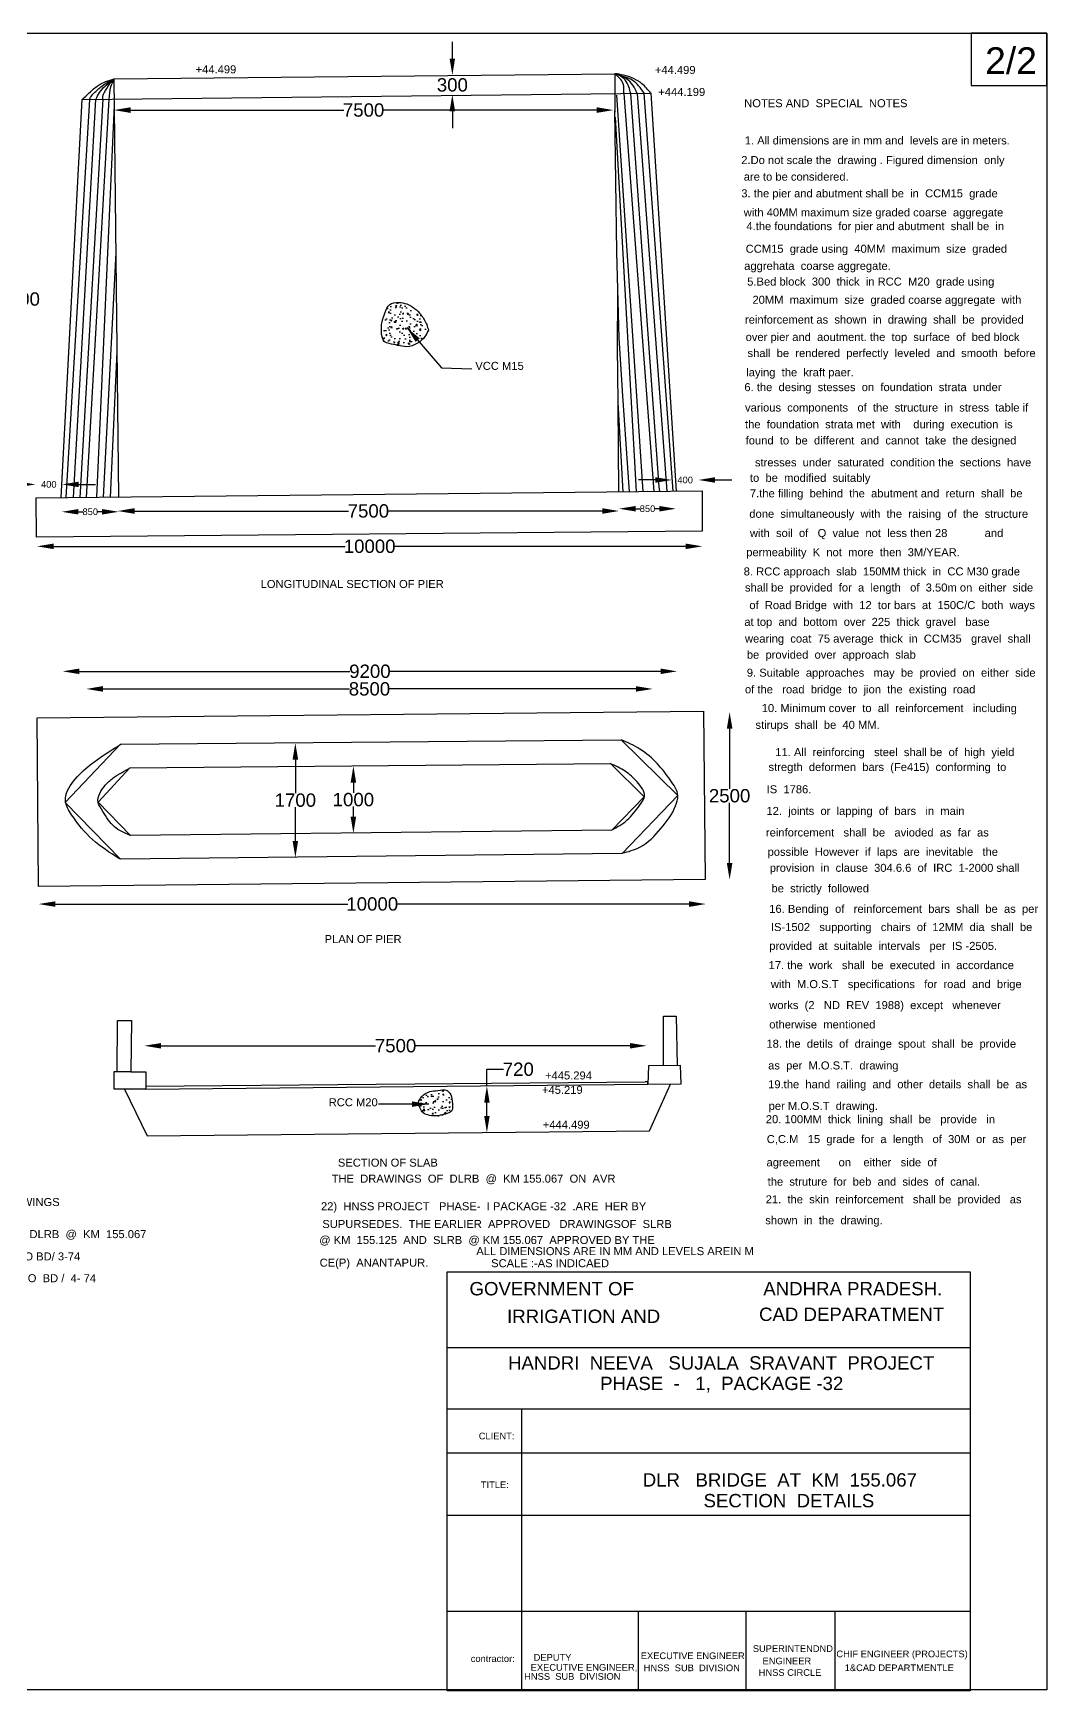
# Model space of a CAD drawing. Header units: inches. Extents: x 302915 to 317053, y -161100 to -158614.
# Drawn here: x 305036 to 306557, y -161100 to -158614 of the extents above; entities that cross this region are included whole.
import ezdxf

# ---------------------------------------------------------------- set-up
doc = ezdxf.new("R2010")
doc.units = ezdxf.units.IN
doc.header["$MEASUREMENT"] = 0
doc.layers.add('DRAWING', color=7, linetype='Continuous')
doc.styles.get("Standard").update_dxf_attribs({"font": 'arial.ttf'})
doc.dimstyles.new('ST100', dxfattribs={"dimtxt": 20, "dimasz": 25, "dimexe": 0, "dimexo": 300, "dimgap": 0.09, "dimtad": 0, "dimtih": 1, "dimtoh": 1, "dimdec": 0, "dimzin": 0, "dimdsep": 46, "dimtxsty": 'Standard', "dimcen": 0, "dimse1": 1, "dimse2": 1, "dimadec": 0, "dimazin": 0, "dimtfac": 1, "dimtdec": 0, "dimtofl": 0, "dimtmove": 0, "dimatfit": 3, "dimfxl": 2000, "dimtolj": 1, "dimtzin": 0, "dimarcsym": 0})
pattern_1 = [(50, (0, 0), (21.5178055, -1.88256405), [2.25, -24.75]), (355, (0, 0), (-4.16254, 22.565764), [1.8, -19.8]), (100.4514, (1.793, -0.157), (17.3552815, 20.6831863), [1.9122057, -21.0342634]), (46.1842, (0, 6), (32.0172315, -4.9655704), [3.375, -37.125]), (96.6356, (2.668, 5.586), (28.0398812, 29.223536), [2.8683086, -31.55139]), (351.1842, (0, 6), (28.0398584, 29.223558), [2.7, -29.7]), (21, (3, 4.5), (17.9072116, -12.0785667), [2.25, -24.75]), (326, (3, 4.5), (7.29946, 21.7545014), [1.8, -19.8]), (71.4514, (4.492, 3.493), (25.2066789, 9.6759149), [1.9122057, -21.0342634]), (37.5, (0, 0), (0.36479566, 9.98681561), [0, -19.56, 0, -20.1, 0, -19.875]), (7.5, (0, 0), (7.89208612, 11.83235136), [0, -11.46, 0, -19.11, 0, -7.575]), (327.5, (-6.69, 0), (16.01467309, -0.67664615), [0, -7.5, 0, -23.4, 0, -31.05]), (317.5, (-9.69, 0), (17.4955851, 3.00314947), [0, -9.75, 0, -15.54, 0, -22.05])]

# ---------------------------------------------------------------- blocks, each defined once
blk = doc.blocks.new('*D13')
at = {"layer": 'Defpoints', "color": 0, "ltscale": 0.4, "transparency": 16777216}
for p in [(305157.4, -158732), (305906.9, -158724.9), (305906.9, -158729.5)]:
    blk.add_point(p, dxfattribs=at)
at = {"layer": 'DRAWING', "color": 0, "lineweight": -2, "ltscale": 0.4, "transparency": 16777216}
for p, q in [((305182.4, -158729.5), (305502.3, -158729.5)), ((305881.9, -158729.5), (305562, -158729.5))]:
    blk.add_line(p, q, dxfattribs=at)
at = {"layer": 'DRAWING', "color": 0, "ltscale": 0.4, "transparency": 16777216}
for points in [[(305182.4, -158725.3), (305182.4, -158733.7), (305157.4, -158729.5)], [(305881.9, -158725.3), (305881.9, -158733.7), (305906.9, -158729.5)]]:
    blk.add_solid(points, dxfattribs=at)
at = {"layer": 'DRAWING', "color": 0, "ltscale": 0.4, "transparency": 16777216, "insert": (305532.1, -158729.5), "char_height": 20, "attachment_point": 5}
blk.add_mtext('\\A1;7500', dxfattribs=at)
blk = doc.blocks.new('*D14')
at = {"layer": 'Defpoints', "color": 0, "ltscale": 0.4, "transparency": 16777216}
for p in [(305665.3, -158677.2), (305666.9, -158677.2), (305667.2, -158706.4)]:
    blk.add_point(p, dxfattribs=at)
at = {"layer": 'DRAWING', "color": 0, "lineweight": -2, "ltscale": 0.4, "transparency": 16777216}
for p, q in [((305665.3, -158652.2), (305665.3, -158627.2)), ((305665.3, -158731.4), (305665.3, -158756.4))]:
    blk.add_line(p, q, dxfattribs=at)
at = {"layer": 'DRAWING', "color": 0, "ltscale": 0.4, "transparency": 16777216}
for points in [[(305661.1, -158652.2), (305669.4, -158652.2), (305665.3, -158677.2)], [(305661.1, -158731.4), (305669.4, -158731.4), (305665.3, -158706.4)]]:
    blk.add_solid(points, dxfattribs=at)
at = {"layer": 'DRAWING', "color": 0, "ltscale": 0.4, "transparency": 16777216, "insert": (305665.3, -158691.8), "char_height": 20, "attachment_point": 5}
blk.add_mtext('\\A1;300', dxfattribs=at)
blk = doc.blocks.new('*D16')
at = {"layer": 'Defpoints', "color": 0, "ltscale": 0.4, "transparency": 16777216}
for p in [(305010.9, -158715.2), (305015.4, -159310.6), (305017, -159310.6)]:
    blk.add_point(p, dxfattribs=at)
at = {"layer": 'DRAWING', "color": 0, "lineweight": -2, "ltscale": 0.4, "transparency": 16777216}
for p, q in [((305015.4, -158740.2), (305015.4, -159002.6)), ((305015.4, -159285.6), (305015.4, -159023.2))]:
    blk.add_line(p, q, dxfattribs=at)
at = {"layer": 'DRAWING', "color": 0, "ltscale": 0.4, "transparency": 16777216}
for points in [[(305011.2, -158740.2), (305019.5, -158740.2), (305015.4, -158715.2)], [(305011.2, -159285.6), (305019.5, -159285.6), (305015.4, -159310.6)]]:
    blk.add_solid(points, dxfattribs=at)
at = {"layer": 'DRAWING', "color": 0, "ltscale": 0.4, "transparency": 16777216, "insert": (305015.4, -159012.9), "char_height": 20, "attachment_point": 5}
blk.add_mtext('\\A1;6200', dxfattribs=at)
blk = doc.blocks.new('*D18')
at = {"layer": 'Defpoints', "color": 0, "ltscale": 0.4, "transparency": 16777216}
for p in [(305039.8, -159291.1), (305079.8, -159290.1), (305079.8, -159290.7)]:
    blk.add_point(p, dxfattribs=at)
at = {"layer": 'DRAWING', "color": 0, "lineweight": -2, "ltscale": 0.4, "transparency": 16777216}
for p, q in [((305014.8, -159290.7), (304989.8, -159290.7)), ((305104.8, -159290.7), (305129.8, -159290.7))]:
    blk.add_line(p, q, dxfattribs=at)
at = {"layer": 'DRAWING', "color": 0, "ltscale": 0.4, "transparency": 16777216}
for points in [[(305014.8, -159286.6), (305014.8, -159294.9), (305039.8, -159290.7)], [(305104.8, -159286.6), (305104.8, -159294.9), (305079.8, -159290.7)]]:
    blk.add_solid(points, dxfattribs=at)
at = {"layer": 'DRAWING', "color": 0, "ltscale": 0.4, "transparency": 16777216, "insert": (305059.8, -159290.7), "char_height": 10, "attachment_point": 5}
blk.add_mtext('\\A1;400', dxfattribs=at)
blk = doc.blocks.new('*D19')
at = {"layer": 'Defpoints', "color": 0, "ltscale": 0.4, "transparency": 16777216}
for p in [(305079.3, -159332.9), (305164.7, -159331.8), (305164.7, -159333.5)]:
    blk.add_point(p, dxfattribs=at)
at = {"layer": 'DRAWING', "color": 0, "lineweight": -2, "ltscale": 0.4, "transparency": 16777216}
for p, q in [((305104.3, -159331.8), (305110.9, -159331.8)), ((305139.7, -159331.8), (305133.1, -159331.8))]:
    blk.add_line(p, q, dxfattribs=at)
at = {"layer": 'DRAWING', "color": 0, "ltscale": 0.4, "transparency": 16777216}
for points in [[(305104.3, -159327.6), (305104.3, -159335.9), (305079.3, -159331.8)], [(305139.7, -159327.6), (305139.7, -159335.9), (305164.7, -159331.8)]]:
    blk.add_solid(points, dxfattribs=at)
at = {"layer": 'DRAWING', "color": 0, "ltscale": 0.4, "transparency": 16777216, "insert": (305122, -159331.8), "char_height": 10, "attachment_point": 5}
blk.add_mtext('\\A1;850', dxfattribs=at)
blk = doc.blocks.new('*D20')
at = {"layer": 'Defpoints', "color": 0, "ltscale": 0.4, "transparency": 16777216}
for p in [(305163.4, -159331.4), (305915.2, -159324.5), (305915.2, -159330.6)]:
    blk.add_point(p, dxfattribs=at)
at = {"layer": 'DRAWING', "color": 0, "lineweight": -2, "ltscale": 0.4, "transparency": 16777216}
for p, q in [((305188.4, -159330.6), (305509.5, -159330.6)), ((305890.2, -159330.6), (305569.2, -159330.6))]:
    blk.add_line(p, q, dxfattribs=at)
at = {"layer": 'DRAWING', "color": 0, "ltscale": 0.4, "transparency": 16777216}
for points in [[(305188.4, -159326.4), (305188.4, -159334.8), (305163.4, -159330.6)], [(305890.2, -159326.4), (305890.2, -159334.8), (305915.2, -159330.6)]]:
    blk.add_solid(points, dxfattribs=at)
at = {"layer": 'DRAWING', "color": 0, "ltscale": 0.4, "transparency": 16777216, "insert": (305539.3, -159330.6), "char_height": 20, "attachment_point": 5}
blk.add_mtext('\\A1;7500', dxfattribs=at)
blk = doc.blocks.new('*D21')
at = {"layer": 'Defpoints', "color": 0, "ltscale": 0.4, "transparency": 16777216}
for p in [(305915.4, -159326.6), (306000.7, -159326.6), (306000.7, -159327.2)]:
    blk.add_point(p, dxfattribs=at)
at = {"layer": 'DRAWING', "color": 0, "lineweight": -2, "ltscale": 0.4, "transparency": 16777216}
for p, q in [((305940.4, -159327.2), (305946.9, -159327.2)), ((305975.7, -159327.2), (305969.2, -159327.2))]:
    blk.add_line(p, q, dxfattribs=at)
at = {"layer": 'DRAWING', "color": 0, "ltscale": 0.4, "transparency": 16777216}
for points in [[(305940.4, -159323), (305940.4, -159331.4), (305915.4, -159327.2)], [(305975.7, -159323), (305975.7, -159331.4), (306000.7, -159327.2)]]:
    blk.add_solid(points, dxfattribs=at)
at = {"layer": 'DRAWING', "color": 0, "ltscale": 0.4, "transparency": 16777216, "insert": (305958.1, -159327.2), "char_height": 10, "attachment_point": 5}
blk.add_mtext('\\A1;850', dxfattribs=at)
blk = doc.blocks.new('*D22')
at = {"layer": 'Defpoints', "color": 0, "ltscale": 0.4, "transparency": 16777216}
for p in [(305994.6, -159284.4), (306034.6, -159283.4), (306034.6, -159284.1)]:
    blk.add_point(p, dxfattribs=at)
at = {"layer": 'DRAWING', "color": 0, "lineweight": -2, "ltscale": 0.4, "transparency": 16777216}
for p, q in [((305969.6, -159284.1), (305944.6, -159284.1)), ((306059.6, -159284.1), (306084.6, -159284.1))]:
    blk.add_line(p, q, dxfattribs=at)
at = {"layer": 'DRAWING', "color": 0, "ltscale": 0.4, "transparency": 16777216}
for points in [[(305969.6, -159279.9), (305969.6, -159288.2), (305994.6, -159284.1)], [(306059.6, -159279.9), (306059.6, -159288.2), (306034.6, -159284.1)]]:
    blk.add_solid(points, dxfattribs=at)
at = {"layer": 'DRAWING', "color": 0, "ltscale": 0.4, "transparency": 16777216, "insert": (306014.6, -159284.1), "char_height": 10, "attachment_point": 5}
blk.add_mtext('\\A1;400', dxfattribs=at)
blk = doc.blocks.new('*D23')
at = {"layer": 'Defpoints', "color": 0, "ltscale": 0.4, "transparency": 16777216}
for p in [(305080.6, -159578), (306002.6, -159571), (306002.6, -159571)]:
    blk.add_point(p, dxfattribs=at)
at = {"layer": 'DRAWING', "color": 0, "lineweight": -2, "ltscale": 0.4, "transparency": 16777216}
for p, q in [((305105.6, -159571), (305511.7, -159571)), ((305977.6, -159571), (305571.5, -159571))]:
    blk.add_line(p, q, dxfattribs=at)
at = {"layer": 'DRAWING', "color": 0, "ltscale": 0.4, "transparency": 16777216}
for points in [[(305105.6, -159566.8), (305105.6, -159575.1), (305080.6, -159571)], [(305977.6, -159566.8), (305977.6, -159575.1), (306002.6, -159571)]]:
    blk.add_solid(points, dxfattribs=at)
at = {"layer": 'DRAWING', "color": 0, "ltscale": 0.4, "transparency": 16777216, "insert": (305541.6, -159571), "char_height": 20, "attachment_point": 5}
blk.add_mtext('\\A1;9200', dxfattribs=at)
blk = doc.blocks.new('*D24')
at = {"layer": 'Defpoints', "color": 0, "ltscale": 0.4, "transparency": 16777216}
for p in [(305115.9, -159597.4), (305115.9, -159605.1), (305965.8, -159597.2)]:
    blk.add_point(p, dxfattribs=at)
at = {"layer": 'DRAWING', "color": 0, "lineweight": -2, "ltscale": 0.4, "transparency": 16777216}
for p, q in [((305140.9, -159597.4), (305510.9, -159597.4)), ((305940.8, -159597.4), (305570.8, -159597.4))]:
    blk.add_line(p, q, dxfattribs=at)
at = {"layer": 'DRAWING', "color": 0, "ltscale": 0.4, "transparency": 16777216}
for points in [[(305140.9, -159593.2), (305140.9, -159601.5), (305115.9, -159597.4)], [(305940.8, -159593.2), (305940.8, -159601.5), (305965.8, -159597.4)]]:
    blk.add_solid(points, dxfattribs=at)
at = {"layer": 'DRAWING', "color": 0, "ltscale": 0.4, "transparency": 16777216, "insert": (305540.9, -159597.4), "char_height": 20, "attachment_point": 5}
blk.add_mtext('\\A1;8500', dxfattribs=at)
blk = doc.blocks.new('*D25')
at = {"layer": 'Defpoints', "color": 0, "ltscale": 0.4, "transparency": 16777216}
for p in [(305429.7, -159678.3), (305442.1, -159678.3), (305441.3, -159850.2)]:
    blk.add_point(p, dxfattribs=at)
at = {"layer": 'DRAWING', "color": 0, "lineweight": -2, "ltscale": 0.4, "transparency": 16777216}
for p, q in [((305429.7, -159703.3), (305429.7, -159753.9)), ((305429.7, -159825.2), (305429.7, -159774.5))]:
    blk.add_line(p, q, dxfattribs=at)
at = {"layer": 'DRAWING', "color": 0, "ltscale": 0.4, "transparency": 16777216}
for points in [[(305425.6, -159703.3), (305433.9, -159703.3), (305429.7, -159678.3)], [(305425.6, -159825.2), (305433.9, -159825.2), (305429.7, -159850.2)]]:
    blk.add_solid(points, dxfattribs=at)
at = {"layer": 'DRAWING', "color": 0, "ltscale": 0.4, "transparency": 16777216, "insert": (305429.7, -159764.2), "char_height": 20, "attachment_point": 5}
blk.add_mtext('\\A1;1700', dxfattribs=at)
blk = doc.blocks.new('*D26')
at = {"layer": 'Defpoints', "color": 0, "ltscale": 0.4, "transparency": 16777216}
for p in [(305514.1, -159713.1), (305516.8, -159713.1), (305515.8, -159813.8)]:
    blk.add_point(p, dxfattribs=at)
at = {"layer": 'DRAWING', "color": 0, "lineweight": -2, "ltscale": 0.4, "transparency": 16777216}
for p, q in [((305516.8, -159738.1), (305516.8, -159753.1)), ((305516.8, -159788.8), (305516.8, -159773.7))]:
    blk.add_line(p, q, dxfattribs=at)
at = {"layer": 'DRAWING', "color": 0, "ltscale": 0.4, "transparency": 16777216}
for points in [[(305512.6, -159738.1), (305521, -159738.1), (305516.8, -159713.1)], [(305512.6, -159788.8), (305521, -159788.8), (305516.8, -159813.8)]]:
    blk.add_solid(points, dxfattribs=at)
at = {"layer": 'DRAWING', "color": 0, "ltscale": 0.4, "transparency": 16777216, "insert": (305516.8, -159763.4), "char_height": 20, "attachment_point": 5}
blk.add_mtext('\\A1;1000', dxfattribs=at)
blk = doc.blocks.new('*D27')
at = {"layer": 'Defpoints', "color": 0, "ltscale": 0.4, "transparency": 16777216}
for p in [(306071.9, -159631.9), (306074, -159883.3), (306081.3, -159883.3)]:
    blk.add_point(p, dxfattribs=at)
at = {"layer": 'DRAWING', "color": 0, "lineweight": -2, "ltscale": 0.4, "transparency": 16777216}
for p, q in [((306081.3, -159656.9), (306081.3, -159747.3)), ((306081.3, -159858.3), (306081.3, -159767.9))]:
    blk.add_line(p, q, dxfattribs=at)
at = {"layer": 'DRAWING', "color": 0, "ltscale": 0.4, "transparency": 16777216}
for points in [[(306077.1, -159656.9), (306085.5, -159656.9), (306081.3, -159631.9)], [(306077.1, -159858.3), (306085.5, -159858.3), (306081.3, -159883.3)]]:
    blk.add_solid(points, dxfattribs=at)
at = {"layer": 'DRAWING', "color": 0, "ltscale": 0.4, "transparency": 16777216, "insert": (306081.3, -159757.6), "char_height": 20, "attachment_point": 5}
blk.add_mtext('\\A1;2500', dxfattribs=at)
blk = doc.blocks.new('*D28')
at = {"layer": 'Defpoints', "color": 0, "ltscale": 0.4, "transparency": 16777216}
for p in [(306045.6, -159912.3), (305044.6, -159922.2), (306045.6, -159919.9)]:
    blk.add_point(p, dxfattribs=at)
at = {"layer": 'DRAWING', "color": 0, "lineweight": -2, "ltscale": 0.4, "transparency": 16777216}
for p, q in [((305069.6, -159919.9), (305508.4, -159919.9)), ((306020.6, -159919.9), (305581.8, -159919.9))]:
    blk.add_line(p, q, dxfattribs=at)
at = {"layer": 'DRAWING', "color": 0, "ltscale": 0.4, "transparency": 16777216}
for points in [[(305069.6, -159915.8), (305069.6, -159924.1), (305044.6, -159919.9)], [(306020.6, -159915.8), (306020.6, -159924.1), (306045.6, -159919.9)]]:
    blk.add_solid(points, dxfattribs=at)
at = {"layer": 'DRAWING', "color": 0, "ltscale": 0.4, "transparency": 16777216, "insert": (305545.1, -159919.9), "char_height": 20, "attachment_point": 5}
blk.add_mtext('\\A1;10000', dxfattribs=at)
blk = doc.blocks.new('*D29')
at = {"layer": 'Defpoints', "color": 0, "ltscale": 0.4, "transparency": 16777216}
for p in [(305203.2, -160136.4), (305956.9, -160127.1), (305956.9, -160132.4)]:
    blk.add_point(p, dxfattribs=at)
at = {"layer": 'DRAWING', "color": 0, "lineweight": -2, "ltscale": 0.4, "transparency": 16777216}
for p, q in [((305228.2, -160132.4), (305550.2, -160132.4)), ((305931.9, -160132.4), (305609.9, -160132.4))]:
    blk.add_line(p, q, dxfattribs=at)
at = {"layer": 'DRAWING', "color": 0, "ltscale": 0.4, "transparency": 16777216}
for points in [[(305228.2, -160128.3), (305228.2, -160136.6), (305203.2, -160132.4)], [(305931.9, -160128.3), (305931.9, -160136.6), (305956.9, -160132.4)]]:
    blk.add_solid(points, dxfattribs=at)
at = {"layer": 'DRAWING', "color": 0, "ltscale": 0.4, "transparency": 16777216, "insert": (305580.1, -160132.4), "char_height": 20, "attachment_point": 5}
blk.add_mtext('\\A1;7500', dxfattribs=at)
blk = doc.blocks.new('*D30')
at = {"layer": 'Defpoints', "color": 0, "ltscale": 0.4, "transparency": 16777216}
for p in [(305717, -160192.7), (305717.1, -160192.7), (305718.9, -160262.5)]:
    blk.add_point(p, dxfattribs=at)
at = {"layer": 'DRAWING', "color": 0, "lineweight": -2, "ltscale": 0.4, "transparency": 16777216}
for p, q in [((305717.1, -160192.7), (305717.1, -160167.7)), ((305717.1, -160167.7), (305742.1, -160167.7)), ((305717.1, -160237.5), (305717.1, -160217.7))]:
    blk.add_line(p, q, dxfattribs=at)
at = {"layer": 'DRAWING', "color": 0, "ltscale": 0.4, "transparency": 16777216}
for points in [[(305713, -160217.7), (305721.3, -160217.7), (305717.1, -160192.7)], [(305713, -160237.5), (305721.3, -160237.5), (305717.1, -160262.5)]]:
    blk.add_solid(points, dxfattribs=at)
at = {"layer": 'DRAWING', "color": 0, "ltscale": 0.4, "transparency": 16777216, "insert": (305764.2, -160167.7), "char_height": 20, "attachment_point": 5}
blk.add_mtext('\\A1;720', dxfattribs=at)
blk = doc.blocks.new('*D61')
at = {"layer": 'Defpoints', "color": 0, "ltscale": 0.4, "transparency": 16777216}
for p in [(305042, -159389.1), (306040.4, -159381.5), (306040.4, -159383.6)]:
    blk.add_point(p, dxfattribs=at)
at = {"layer": 'DRAWING', "color": 0, "lineweight": -2, "ltscale": 0.4, "transparency": 16777216}
for p, q in [((305067, -159383.6), (305504.4, -159383.6)), ((306015.4, -159383.6), (305577.9, -159383.6))]:
    blk.add_line(p, q, dxfattribs=at)
at = {"layer": 'DRAWING', "color": 0, "ltscale": 0.4, "transparency": 16777216}
for points in [[(305067, -159379.4), (305067, -159387.7), (305042, -159383.6)], [(306015.4, -159379.4), (306015.4, -159387.7), (306040.4, -159383.6)]]:
    blk.add_solid(points, dxfattribs=at)
at = {"layer": 'DRAWING', "color": 0, "ltscale": 0.4, "transparency": 16777216, "insert": (305541.2, -159383.6), "char_height": 20, "attachment_point": 5}
blk.add_mtext('\\A1;10000', dxfattribs=at)

msp = doc.modelspace()

# ---------------------------------------------------------------- hatches: boundary and pattern name
at = {"layer": 'DRAWING', "ltscale": 0.4}
h = msp.add_hatch(dxfattribs=at)
h.set_pattern_fill('AR-CONC', color=256, scale=3, style=0)
h.set_pattern_definition(pattern_1)
edge = h.paths.add_edge_path()
edge.add_spline(control_points=[(305629.4, -159059.7), (305627.8, -159063), (305624.2, -159070.8), (305612.9, -159080.2), (305598, -159085.9), (305583.5, -159082), (305572.5, -159080.1), (305560.7, -159076.8), (305558.9, -159063.9), (305558.5, -159049.7), (305563.8, -159035.3), (305569.2, -159018.9), (305584.6, -159017.2), (305601.9, -159020.2), (305617.1, -159033.5), (305626.4, -159048.5), (305628.7, -159056.8), (305629.4, -159059.7)], knot_values=[0, 0, 0, 0, 10.849161, 25.709398, 42.935729, 56.171874, 69.531662, 77.591733, 89.78319, 103.291322, 121.204645, 136.294122, 149.702272, 162.457942, 189.38876, 206.184142, 215.023961, 215.023961, 215.023961, 215.023961], degree=3, periodic=0)
h = msp.add_hatch(dxfattribs=at)
h.set_pattern_fill('AR-CONC', color=256, scale=3, style=0)
h.set_pattern_definition(pattern_1)
edge = h.paths.add_edge_path()
edge.add_spline(control_points=[(305654.8, -160234.8), (305658.3, -160233.8), (305667.3, -160231.3), (305664.9, -160215.9), (305663.8, -160205), (305655.4, -160197.1), (305643.9, -160200.2), (305630.5, -160199.9), (305619.9, -160206.9), (305613.2, -160217), (305616.4, -160226.1), (305621.3, -160234), (305631.5, -160237.5), (305643, -160238.1), (305650.9, -160235.9), (305654.8, -160234.8)], knot_values=[0, 0, 0, 0, 9.889284, 25.04355, 37.515129, 43.385746, 57.043327, 69.324871, 83.573612, 93.530817, 102.394165, 110.779856, 120.684147, 132.895693, 145.045901, 145.045901, 145.045901, 145.045901], degree=3, periodic=0)

# ---------------------------------------------------------------- linework, layer by layer
for points in [[(302914.8, -158614.1), (306557.3, -158614.1), (306557.3, -161098.1), (302914.8, -161098.1)], [(306557.3, -158614.1), (306443.9, -158614.1), (306443.9, -158692.5), (306557.3, -158692.5)], [(305657.5, -160471.1), (306442, -160471.1), (306442, -161099.6), (305657.5, -161099.6)]]:
    msp.add_lwpolyline(points, close=True, dxfattribs=at)
at = {"layer": 'DRAWING'}
for points in [[(305165.1, -159309.7), (305157.9, -158682.8), (305909.2, -158674.9), (305909.2, -158732.8)], [(305078.4, -159310.6), (305109.9, -158713.7), (305963, -158704.2), (306000.9, -159301)], [(305120.7, -158713.6), (305085.6, -159310.5)], [(305096.7, -159310.4), (305096.7, -159310.4), (305130.5, -158713.5)], [(305141.1, -158713.3), (305106.4, -159310.3)], [(305116.3, -159310.2), (305150.5, -158713.2)], [(305951.5, -159301.5), (305912.2, -158707)], [(305922.6, -158704.6), (305967.8, -159301.3)], [(305976.7, -159301.2), (305975.6, -159294.3), (305932.9, -158704.5)], [(305942.5, -158704.4), (305987.3, -159301.1)], [(305996.4, -159301), (305952.9, -158704.3)], [(305131.7, -159310), (305158.4, -158722)], [(305930.9, -159301.7), (305921.2, -159157.7), (305915.4, -159071.7), (305912, -158942.7), (305909.2, -158730.5)], [(305909.5, -158740.3), (305941.2, -159301.6)], [(305142.1, -159309.9), (305160.9, -158943.3)], [(305921.6, -159301.8), (305914, -159167.8), (305913, -159084.6), (305913.7, -159007.2)], [(305152.2, -159309.8), (305162.6, -159092.3)], [(305915.2, -159301.9), (305914.1, -159169.3)], [(305040.3, -159311), (306040.2, -159300.6), (306040.2, -159361), (305041.3, -159369.6), (305040.7, -159311)], [(305042.5, -159640.5), (306042, -159630.9), (306044.7, -159883.2), (305044.2, -159893.5), (305042.5, -159640.5)], [(305084.4, -159767.5), (305167.2, -159680.1), (305918.6, -159673.5), (306003.8, -159757.3), (305920.1, -159843.9), (305167.2, -159852.6), (305084.4, -159767.5)], [(305133.7, -159767.1), (305181.6, -159715.5), (305902.5, -159709.2), (305953.3, -159759.1), (305904.7, -159809.2), (305182.3, -159817.1), (305133.7, -159767.1)], [(305162.7, -160094.6), (305183.7, -160094.6), (305183.1, -160171.3), (305205.6, -160171.3), (305205.6, -160197.7), (305158, -160197.7), (305158, -160171.1), (305183.3, -160171.1)], [(305162.4, -160171.1), (305162.7, -160094.6)], [(305982, -160162.4), (305982.2, -160087.9), (306001.2, -160087.9), (306002.4, -160162)], [(305205.6, -160197.7), (305958.5, -160190.2), (306008.6, -160189.7), (306007.8, -160161.9), (305959.6, -160162.7), (305958.5, -160190.2), (305958.6, -160186.3), (305954.6, -160186.3)], [(305205.6, -160193), (305954.6, -160186.3)], [(305173.3, -160197.7), (305207.3, -160267.5), (305961.1, -160259.9), (305992.8, -160189.9)]]:
    msp.add_lwpolyline(points, dxfattribs=at)
at = {"layer": 'DRAWING', "ltscale": 0.4}
for points in [[(305657.5, -160585), (306442, -160585)], [(305657.5, -160676.5), (306442, -160676.5)], [(305769, -160676.5), (305769, -161099.6)], [(305657.5, -160742.8), (306442, -160742.8)], [(305657.5, -160836), (306442, -160836)], [(305657.5, -160980.2), (306442, -160980.2)], [(305944.3, -160980.2), (305944.3, -161099.6)], [(306105.4, -160980.2), (306105.4, -161099.6)], [(306239.3, -160980.2), (306239.3, -161099.6)]]:
    msp.add_lwpolyline(points, dxfattribs=at)
at = {"layer": 'DRAWING'}
for points in [[(305109.9, -158713.7), (305120.5, -158703.7), (305134.1, -158692.4), (305157.9, -158682.8)], [(305120.7, -158713.6), (305123.2, -158709.2), (305129, -158702.8), (305141.2, -158692.2), (305157.9, -158682.8)], [(305130.5, -158713.5), (305136, -158703.2), (305144.4, -158693.4), (305151.3, -158687.7), (305157.9, -158682.8)], [(305141.1, -158713.3), (305140.9, -158708.2), (305143, -158703.6), (305150.8, -158690.6), (305157.9, -158682.8)], [(305150.5, -158713.2), (305152.9, -158694.7), (305157.9, -158682.8)], [(305922.6, -158704.6), (305921.5, -158690), (305909.2, -158674.9)], [(305932.9, -158704.5), (305930.1, -158694.8), (305924.5, -158684.3), (305909.2, -158674.9)], [(305942.5, -158704.4), (305936, -158692.3), (305926.2, -158682.3), (305909.2, -158674.9)], [(305952.9, -158704.3), (305944.7, -158692.9), (305931.2, -158682.4), (305918.6, -158678.3), (305909.2, -158674.9)], [(305963, -158704.2), (305949.8, -158690.1), (305937.1, -158682.3), (305922, -158677.1), (305909.2, -158674.9)]]:
    msp.add_spline(points, degree=3, dxfattribs=at)
at = {"layer": 'DRAWING', "ltscale": 0.4}
for points in [[(305629.4, -159059.7), (305626.8, -159051.2), (305618.3, -159036.7), (305597.1, -159020.2), (305584.5, -159017.9), (305571.4, -159020.8), (305564.1, -159034), (305559.2, -159051.2), (305559.2, -159064.7), (305563.1, -159076.3), (305570.5, -159079.5), (305583.6, -159082.3), (305596.7, -159084.3), (305613.1, -159079.1), (305624.2, -159069.2), (305629.4, -159059.7)], [(305165.9, -159852.2), (305125.3, -159823.1), (305094.1, -159786.2), (305084.7, -159764.9), (305096.9, -159735.6), (305121.8, -159711.3), (305167.8, -159680.4)], [(305920.2, -159843.7), (305946.6, -159834.6), (305978.3, -159806.8), (306000.3, -159772.6), (306003.6, -159757.2), (305992.3, -159733.9), (305973, -159709.7), (305946.8, -159687.6), (305918.4, -159673.5)], [(305904.3, -159809), (305927.8, -159793.8), (305946.1, -159772), (305953.5, -159758.6), (305942.4, -159736.7), (305924.8, -159720.8), (305902.3, -159709.3)], [(305181.9, -159816.9), (305158.3, -159804.2), (305140.9, -159781), (305133.9, -159767.5), (305144.6, -159741.7), (305156.5, -159730.9), (305181.9, -159715.9)], [(305654.8, -160234.8), (305663.8, -160230.6), (305665, -160215.5), (305661.6, -160203.5), (305657.3, -160199.6), (305643.6, -160199.6), (305631.4, -160201.1), (305619.4, -160208.7), (305614.7, -160217.5), (305616.8, -160226.1), (305621.7, -160232.9), (305630.8, -160236.8), (305643, -160237.4), (305654.8, -160234.8)]]:
    msp.add_spline(points, degree=3, dxfattribs=at)

# ---------------------------------------------------------------- texts
at = {"layer": 'DRAWING', "color": 2}
for s, height, p in [('2/2', 40, (306464.7, -158675.4)), (' +44.499', 12, (305275.4, -158674.4)), (' +44.499', 12, (305964.5, -158675.3)), (' +444.199', 12, (305969.6, -158708.3)), (' NOTES AND  SPECIAL  NOTES', 12, (306098.5, -158725.2)), (' 1. All dimensions are in mm and  levels are in meters.', 12, (306099.3, -158781)), (' 2.Do not scale the  drawing . Figured dimension  only', 12, (306094.1, -158810.4)), (' are to be considered.', 12, (306097.8, -158835.3)), (' 3. the pier and abutment shall be  in  CCM15  grade', 12, (306094.1, -158860.3)), (' with 40MM maximum size graded coarse  aggregate', 12, (306097.8, -158888.9)), ('  4.the foundations  for pier and abutment  shall be  in ', 12, (306097.1, -158909.5)), (' CCM15  grade using  40MM  maximum  size  graded', 12, (306100.7, -158943.4)), (' aggrehata  coarse aggregate.', 12, (306098.5, -158969.1)), (' 5.Bed block  300  thick  in RCC  M20  grade using', 12, (306103, -158992.6)), (' 20MM  maximum  size  graded coarse aggregate  with', 12, (306110.9, -159019.9)), (' reinforcement as  shown  in  drawing  shall  be  provided', 12, (306099.7, -159049.6)), (' over pier and  aoutment. the  top  surface  of  bed block', 12, (306100.7, -159075.7)), (' shall  be  rendered  perfectly  leveled  and  smooth  before', 12, (306103.5, -159099.8)), (' VCC M15', 12, (305695.1, -159119)), (' laying  the  kraft paer.', 12, (306101.6, -159128.6)), (' 6. the  desing  stesses  on  foundation  strata  under', 12, (306098.8, -159150.9)), ('  various  components   of  the  structure  in  stress  table if', 12, (306095.1, -159181.5)), (' the  foundation  strata met  with    during  execution  is', 12, (306099.7, -159206.6)), (' found  to  be  different  and  cannot  take  the designed ', 12, (306100.7, -159230.8)), (' stresses  under  saturated  condition the  sections  have', 12, (306114.6, -159263.7)), (' to  be  modified  suitably', 12, (306107.1, -159286.9)), (' 7.the filling  behind  the  abutment and  return  shall  be ', 12, (306107.1, -159310.1)), (' done  simultaneously  with  the  raising  of  the  structure', 12, (306106.2, -159340.8)), (' with  soil  of   Q  value  not  less then 28            and', 12, (306107.1, -159369.6)), (' permeability  K  not  more  then  3M/YEAR.', 12, (306101.6, -159398.4)), (' 8. RCC approach  slab  150MM thick  in  CC M30 grade', 12, (306097.8, -159427.2)), (' LONGITUDINAL SECTION OF PIER', 12, (305373, -159446)), (' shall be  provided  for  a  length   of  3.50m on  either  side', 12, (306099.7, -159451.3)), (' of  Road Bridge  with  12  tor bars  at  150C/C  both  ways', 12, (306106.2, -159477.7)), (' at top  and  bottom  over  225  thick  gravel   base', 12, (306098.7, -159502.8)), (' wearing  coat  75 average  thick  in  CCM35   gravel  shall', 12, (306099.7, -159527.9)), (' be  provided  over  approach  slab', 12, (306102.5, -159552)), (' 9. Suitable  approaches   may  be  provied  on  either  side ', 12, (306102.5, -159579)), ('  of the   road  bridge  to  jion  the  existing  road', 12, (306095, -159604)), (' 10. Minimum cover  to  all  reinforcement   including', 12, (306124.8, -159632.1)), (' stirups  shall  be  40 MM.', 12, (306115.5, -159657.2)), (' 11. All  reinforcing   steel  shall be  of  high  yield', 12, (306145.2, -159698.1)), (' stregth  deformen  bars  (Fe415)  conforming  to', 12, (306135, -159720.4)), (' IS  1786.  ', 12, (306132.2, -159753.8)), (' 12.  joints  or  lapping  of  bars   in  main ', 12, (306131.9, -159786.3)), (' reinforcement   shall  be   avioded  as  far  as  ', 12, (306131.1, -159818.6)), (' possible  However  if  laps  are  inevitable   the', 12, (306133.6, -159847.6)), (' provision  in  clause  304.6.6  of  IRC  1-2000 shall', 12, (306136.9, -159871.6)), (' be  strictly  followed ', 12, (306139.4, -159902.3)), (' 16. Bending  of   reinforcement  bars  shall  be  as  per', 12, (306136.1, -159933.1)), (' IS-1502   supporting   chairs  of  12MM  dia  shall  be', 12, (306138.6, -159960.4)), (' PLAN OF PIER', 12, (305469, -159978.4)), (' provided  at  suitable  intervals   per  IS -2505.', 12, (306136.1, -159988.6)), (' 17. the  work   shall  be  executed  in  accordance ', 12, (306135.2, -160017.5)), (' with  M.O.S.T   specifications   for  road  and  brige', 12, (306138.5, -160045.9)), (' works  (2   ND  REV  1988)  except   whenever', 12, (306136.1, -160077.4)), (' otherwise  mentioned', 12, (306136.1, -160106.4)), (' 18. the  detils  of  drainge  spout  shall  be  provide', 12, (306131.9, -160135.3)), (' as  per  M.O.S.T.  drawing', 12, (306134.4, -160167.9)), (' +445.294', 12, (305799.7, -160182.9)), (' 19.the  hand  railing  and  other  details  shall  be  as', 12, (306134.4, -160196.1)), (' RCC M20', 12, (305475.1, -160223.1)), (' +45.219', 12, (305795.1, -160204.5)), (' 20. 100MM  thick  lining  shall  be   provide   in ', 12, (306131, -160248.5)), (' per M.O.S.T  drawing.', 12, (306135.2, -160228.6)), (' +444.499', 12, (305796.3, -160256.7)), ('  C,C.M   15  grade  for  a  length   of  30M  or  as  per', 12, (306127.7, -160278.3)), (' SECTION OF SLAB', 12, (305488.9, -160313.6)), ('   agreement      on    either   side  of ', 12, (306122.7, -160313.1)), (' THE  DRAWINGS  OF  DLRB  @  KM 155.067  ON  AVR', 12, (305479.5, -160337.6)), ('   the  struture  for  beb  and  sides  of  canal.', 12, (306124.4, -160342.1)), (' REFERENCE     DRAWINGS', 12, (304852.6, -160372.7)), ('  21.  the  skin  reinforcement   shall be  provided   as ', 12, (306126.1, -160368.6)), ('22)  HNSS PROJECT   PHASE-  I PACKAGE -32  .ARE  HER BY', 12, (305468.2, -160379)), (' 1)    GENRAL  PLAN  OF  DLRB  @  KM  155.067', 12, (304828.7, -160420.8)), (' SUPURSEDES.  THE EARLIER  APPROVED   DRAWINGSOF  SLRB', 12, (305465.5, -160405.6)), (' shown  in  the  drawing.', 12, (306130.2, -160400)), (' @ KM  155.125  AND  SLRB  @ KM 155.067  APPROVED BY THE', 12, (305460.9, -160429.6)), (' ALL DIMENSIONS ARE IN MM AND LEVELS AREIN M', 12, (305696.6, -160446.3)), (' 2)  MOST  DRAWING  NO BD/ 3-74', 12, (304834.1, -160454.2)), (' CE(P)  ANANTAPUR.', 12, (305461.5, -160463.6)), (' SCALE :-AS INDICAED', 12, (305718.8, -160464.4)), (' 3)    MOST  DRAWING  NO  BD /  4- 74', 12, (304829.9, -160486.9))]:
    msp.add_text(s, height=height, dxfattribs=at).set_placement(p)
at = {"layer": 'DRAWING'}
for s, height, p in [('   GOVERNMENT OF                         ANDHRA PRADESH. ', 20, (305667.7, -160506.6)), ('      IRRIGATION AND', 20, (305700.8, -160548)), ('      CAD DEPARATMENT', 20, (306078.9, -160545)), ('     HANDRI  NEEVA   SUJALA  SRAVANT  PROJECT', 20, (305710, -160617.9)), ('  PHASE  -   1,  PACKAGE -32', 20, (305871.5, -160648.6)), ('    CLIENT:', 10, (305689.4, -160722.5)), ('    DLR   BRIDGE  AT  KM  155.067', 20, (305919.9, -160793.3)), ('     TITLE:', 10, (305688.6, -160795.6)), (' SECTION  DETAILS', 20, (306034.4, -160824.4)), (' SUPERINTENDND', 10, (306112.2, -161041.2)), ('     contractor:', 10, (305673.5, -161056.3)), ('       DEPUTY', 10, (305760.1, -161054.4)), ('    EXECUTIVE ENGINEER,', 10, (305932.5, -161052)), (' ENGINEER', 10, (306126.8, -161059.7)), (' CHIF ENGINEER (PROJECTS)', 10, (306237.6, -161049.2)), (' HNSS  SUB  DIVISION ', 10, (305769.2, -161083)), ('    EXECUTIVE ENGINEER,', 10, (305767.3, -161069.4)), (' HNSS  SUB  DIVISION ', 10, (305948.5, -161070.1)), (' HNSS CIRCLE', 10, (306121.1, -161077.1)), (' 1&CAD DEPARTMENTLE', 10, (306250.1, -161070))]:
    msp.add_text(s, height=height, dxfattribs=at).set_placement(p)

# ---------------------------------------------------------------- dimensions: what is measured, and where the dimension line sits
at = {"layer": 'DRAWING', "ltscale": 0.4}
for base, p1, p2, text, picture, middle in [((305665.3, -158677.2), (305667.2, -158706.4), (305666.9, -158677.2), '300', '*D14', (305665.3, -158691.8)), ((305015.4, -159310.6), (305010.9, -158715.2), (305017, -159310.6), '6200', '*D16', (305015.4, -159012.9)), ((306081.3, -159883.3), (306071.9, -159631.9), (306074, -159883.3), '2500', '*D27', (306081.3, -159757.6)), ((305429.7, -159678.3), (305441.3, -159850.2), (305442.1, -159678.3), '1700', '*D25', (305429.7, -159764.2)), ((305516.8, -159713.1), (305515.8, -159813.8), (305514.1, -159713.1), '1000', '*D26', (305516.8, -159763.4)), ((305717.1, -160192.7), (305718.9, -160262.5), (305717, -160192.7), '720', '*D30', (305764.2, -160167.7))]:
    dim = msp.add_linear_dim(base=base, p1=p1, p2=p2, angle=90, text=text, dimstyle='ST100', dxfattribs=at)
    dim.commit()
    dim.dimension.update_dxf_attribs({"geometry": picture, "text_midpoint": middle})
for base, p1, p2, text, picture, middle in [((305906.9, -158729.5), (305157.4, -158732), (305906.9, -158724.9), '7500', '*D13', (305532.1, -158729.5)), ((305915.2, -159330.6), (305163.4, -159331.4), (305915.2, -159324.5), '7500', '*D20', (305539.3, -159330.6)), ((306040.4, -159383.6), (305042, -159389.1), (306040.4, -159381.5), '10000', '*D61', (305541.2, -159383.6)), ((306002.6, -159571), (305080.6, -159578), (306002.6, -159571), '9200', '*D23', (305541.6, -159571)), ((305115.9, -159597.4), (305965.8, -159597.2), (305115.9, -159605.1), '8500', '*D24', (305540.9, -159597.4)), ((306045.6, -159919.9), (305044.6, -159922.2), (306045.6, -159912.3), '10000', '*D28', (305545.1, -159919.9)), ((305956.9, -160132.4), (305203.2, -160136.4), (305956.9, -160127.1), '7500', '*D29', (305580.1, -160132.4))]:
    dim = msp.add_linear_dim(base=base, p1=p1, p2=p2, text=text, dimstyle='ST100', dxfattribs=at)
    dim.commit()
    dim.dimension.update_dxf_attribs({"geometry": picture, "text_midpoint": middle})
for base, p1, p2, text, picture, middle in [((305079.8, -159290.7), (305039.8, -159291.1), (305079.8, -159290.1), '400', '*D18', (305059.8, -159290.7)), ((306034.6, -159284.1), (305994.6, -159284.4), (306034.6, -159283.4), '400', '*D22', (306014.6, -159284.1)), ((305164.7, -159331.8), (305079.3, -159332.9), (305164.7, -159333.5), '850', '*D19', (305122, -159331.8)), ((306000.7, -159327.2), (305915.4, -159326.6), (306000.7, -159326.6), '850', '*D21', (305958.1, -159327.2))]:
    dim = msp.add_linear_dim(base=base, p1=p1, p2=p2, text=text, dimstyle='ST100', override={"dimtxt": 10}, dxfattribs=at)
    dim.commit()
    dim.dimension.update_dxf_attribs({"geometry": picture, "text_midpoint": middle})

# ---------------------------------------------------------------- leaders
for points in [[(305596.9, -159055.5), (305649.1, -159115.9), (305694.7, -159117.3)], [(305629.9, -160219.9), (305554.5, -160219.9)]]:
    msp.add_leader(points, dimstyle='ST100', override={"dimgap": 0.09, "dimtad": 0}, dxfattribs=at)

doc.saveas('drawing.dxf')
